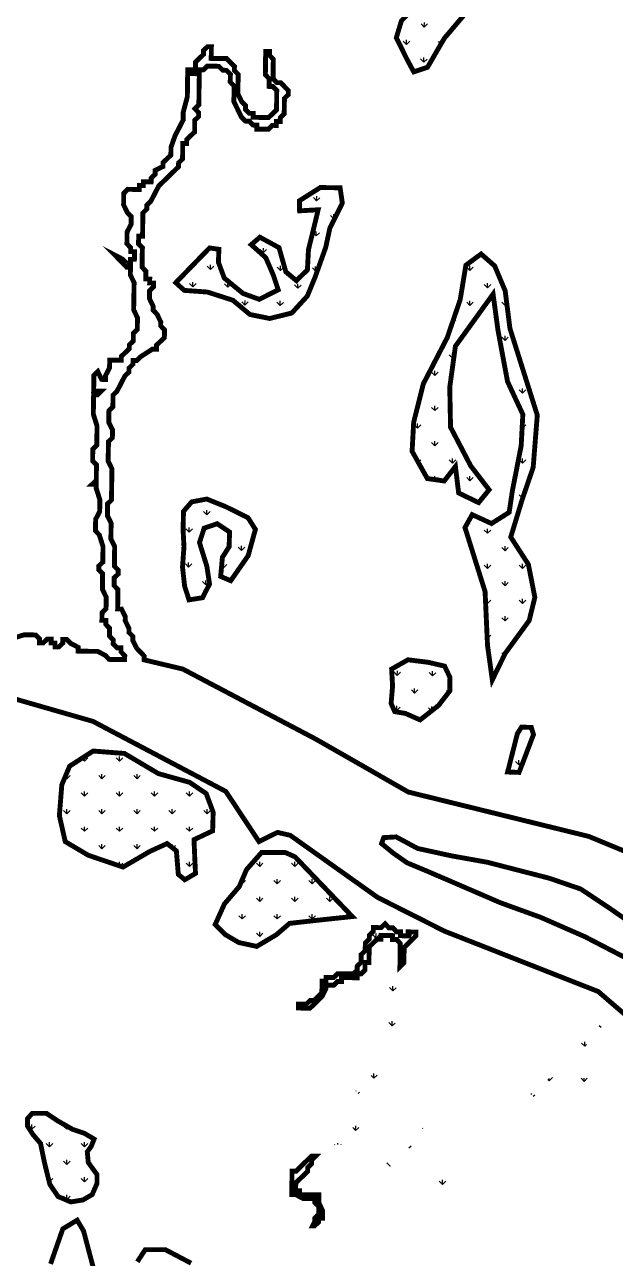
# Model space of a CAD drawing. Header units: metres. Extents: x 8244 to 287678, y 7853 to 2132060.
# Drawn here: x 268395 to 269000, y 2126464 to 2127728 of the extents above; entities that cross this region are included whole.
import ezdxf

# ---------------------------------------------------------------- set-up
doc = ezdxf.new("R2010")
doc.units = ezdxf.units.M
doc.layers.add('MANGROOVE BUFFER ZONE', color=120, linetype='Continuous')

msp = doc.modelspace()

# ---------------------------------------------------------------- hatches: boundary and pattern name
at = {"layer": 'MANGROOVE BUFFER ZONE'}
h = msp.add_hatch(dxfattribs=at)
h.set_pattern_fill('GRASS', color=256, angle=-0.8376017)
h.paths.add_polyline_path([(268790.8, 2127742.9), (268780.7, 2127732.4), (268775.4, 2127714.9), (268786.5, 2127692.6), (268793.3, 2127680), (268807.4, 2127684.7), (268824.5, 2127714.2), (268851.3, 2127745.9), (268853.1, 2127769.4), (268842.2, 2127783.1), (268829.2, 2127788.4), (268816.3, 2127776.1), (268805.1, 2127759), (268813.2, 2127742.8)])
h = msp.add_hatch(dxfattribs=at)
h.set_pattern_fill('GRASS', color=256, angle=-0.8376017)
h.paths.add_polyline_path([(268593.1, 2127484.9), (268593.6, 2127498.2), (268584, 2127499.6), (268549.4, 2127464), (268558.1, 2127456.1), (268581.8, 2127454.4), (268607.9, 2127446), (268625.4, 2127431.4), (268645.6, 2127427.3), (268668.3, 2127432.9), (268684.2, 2127450.3), (268692.2, 2127469.7), (268703.1, 2127500.3), (268707.3, 2127519.8), (268720.1, 2127545.6), (268717.8, 2127561.2), (268697.5, 2127561.5), (268676.2, 2127548), (268676.3, 2127537.6), (268695.3, 2127538.7), (268692.3, 2127526), (268685.4, 2127497.9), (268684.3, 2127477.1), (268673, 2127466.1), (268662.2, 2127475.1), (268655.2, 2127499.9), (268635.6, 2127510.6), (268626.7, 2127502.9), (268641.6, 2127489.7), (268649.1, 2127472.4), (268654.4, 2127456.7), (268635, 2127446.9), (268618.4, 2127452.9), (268599.1, 2127468.7)])
h = msp.add_hatch(dxfattribs=at)
h.set_pattern_fill('GRASS', color=256)
h.paths.add_polyline_path([(268831, 2127315.9), (268830.2, 2127357), (268836, 2127398.9), (268874.6, 2127452.3), (268879.6, 2127415.3), (268889.4, 2127362.7), (268905.1, 2127329), (268903.4, 2127297), (268894.4, 2127250.9), (268891.1, 2127228.7), (268873, 2127217.2), (268853.2, 2127226.3), (268845.8, 2127213.1), (268866.4, 2127147.4), (268868.9, 2127092.3), (268873.8, 2127057), (268887, 2127084.1), (268911.6, 2127117.8), (268917.4, 2127141.6), (268910.8, 2127175.3), (268892.7, 2127203.3), (268904.2, 2127241.1), (268915.7, 2127274.8), (268919.9, 2127328.2), (268891.9, 2127417), (268887, 2127455.6), (268876.3, 2127481.1), (268862.3, 2127493.4), (268846.7, 2127481.9), (268840.9, 2127446.6), (268827.7, 2127407.9), (268803.1, 2127360.3), (268793.2, 2127320.8), (268791.6, 2127291.2), (268807.2, 2127263.3), (268824.5, 2127260.8), (268836, 2127275.6), (268839.3, 2127248.5), (268859.8, 2127238.6), (268870.5, 2127251.8), (268851.6, 2127276.4)])
h = msp.add_hatch(dxfattribs=at)
h.set_pattern_fill('GRASS', color=256, angle=-0.8376017)
h.paths.add_polyline_path([(268600.5, 2127234.5), (268581.2, 2127242.3), (268565.7, 2127239.4), (268557.3, 2127229.7), (268556.9, 2127210.2), (268557.8, 2127193.5), (268556.3, 2127172.5), (268558.5, 2127152.8), (268563, 2127139), (268576.8, 2127141.2), (268584, 2127155.2), (268581.3, 2127173.2), (268573.7, 2127197.7), (268578.5, 2127212.5), (268591.8, 2127217), (268604.5, 2127208.6), (268604.1, 2127193.5), (268597.2, 2127182.6), (268595.4, 2127163), (268605.7, 2127158.6), (268623.6, 2127184.3), (268631, 2127211.2), (268623.4, 2127223.2)])
h = msp.add_hatch(dxfattribs=at)
h.set_pattern_fill('GRASS', color=256, angle=-0.8376017)
h.paths.add_polyline_path([(268830.4, 2127059.5), (268824.9, 2127071.1), (268808.1, 2127075), (268787.4, 2127077.6), (268770.6, 2127068.1), (268771.6, 2127050.7), (268770.1, 2127032.8), (268773.8, 2127024.5), (268784.8, 2127022.6), (268799.8, 2127016), (268818.7, 2127030.8), (268830.2, 2127045.7)])
h = msp.add_hatch(dxfattribs=at)
h.set_pattern_fill('GRASS', color=256, angle=-0.8376017)
h.paths.add_polyline_path([(268916, 2127001), (268913.8, 2127008.2), (268903.8, 2127008.7), (268899.5, 2127001.9), (268889.5, 2126962.6), (268901.2, 2126962.2), (268905.3, 2126972.8)])
h = msp.add_hatch(dxfattribs=at)
h.set_pattern_fill('GRASS', color=256)
h.paths.add_polyline_path([(268580.6, 2126940.5), (268563.6, 2126952), (268531.5, 2126961), (268496.8, 2126981.6), (268464.7, 2126984.1), (268440.6, 2126968.6), (268432.6, 2126949.5), (268430.1, 2126917.9), (268436.1, 2126891.3), (268459.7, 2126877.3), (268495.3, 2126865.2), (268522.9, 2126881.3), (268540.5, 2126889.3), (268550, 2126881.8), (268552, 2126857.7), (268558.6, 2126852.2), (268569.6, 2126858.7), (268568.6, 2126880.8), (268568.1, 2126893.3), (268587.2, 2126902.3), (268587.7, 2126921.4)])
h = msp.add_hatch(dxfattribs=at)
h.set_pattern_fill('GRASS', color=256)
h.paths.add_polyline_path([(268671.6, 2126875.7), (268661.5, 2126880.2), (268637.4, 2126880.2), (268621.9, 2126862.6), (268614.4, 2126845.1), (268599.3, 2126827.5), (268589.8, 2126806.4), (268600.3, 2126795.9), (268613.9, 2126787.9), (268632.4, 2126783.9), (268652.5, 2126795.9), (268666, 2126807.5), (268692.6, 2126810.5), (268730.3, 2126814.5)])
h = msp.add_hatch(dxfattribs=at)
h.set_pattern_fill('GRASS', color=256, angle=-0.8376017)
h.paths.add_polyline_path([(268715.2, 2126748), (268719.2, 2126748), (268719.3, 2126752), (268723.2, 2126751.9), (268727.2, 2126751.9), (268731.2, 2126751.8), (268735.2, 2126751.7), (268735.2, 2126755.7), (268739.2, 2126755.7), (268743.3, 2126759.6), (268743.3, 2126763.6), (268743.4, 2126767.5), (268747.4, 2126767.5), (268747.5, 2126775.5), (268747.5, 2126779.4), (268747.6, 2126783.4), (268751.6, 2126787.3), (268755.7, 2126791.3), (268759.6, 2126791.2), (268759.7, 2126795.2), (268763.7, 2126795.1), (268767.7, 2126795.1), (268771.6, 2126795), (268771.6, 2126791), (268775.6, 2126791), (268779.5, 2126786.9), (268779.4, 2126782.9), (268779.4, 2126779), (268779.3, 2126775), (268779.3, 2126771), (268779.2, 2126767), (268779.1, 2126763), (268783.2, 2126767), (268783.2, 2126770.9), (268783.3, 2126774.9), (268783.4, 2126778.9), (268783.4, 2126782.9), (268787.5, 2126786.8), (268791.5, 2126790.7), (268795.5, 2126794.7), (268795.6, 2126798.6), (268791.6, 2126798.7), (268787.6, 2126798.8), (268787.6, 2126794.8), (268783.6, 2126794.8), (268779.6, 2126794.9), (268779.7, 2126798.9), (268775.7, 2126798.9), (268771.8, 2126803), (268767.8, 2126803), (268763.9, 2126807.1), (268759.8, 2126803.1), (268755.8, 2126803.2), (268751.9, 2126803.3), (268751.8, 2126799.3), (268747.8, 2126795.4), (268747.7, 2126791.4), (268743.7, 2126787.5), (268743.6, 2126783.5), (268743.5, 2126779.5), (268739.5, 2126775.6), (268739.5, 2126771.6), (268739.4, 2126767.6), (268735.4, 2126763.7), (268735.3, 2126759.7), (268731.3, 2126755.8), (268727.3, 2126755.8), (268723.3, 2126755.9), (268719.3, 2126756), (268715.3, 2126756), (268711.3, 2126752.1), (268707.3, 2126752.1), (268703.3, 2126752.2), (268703.3, 2126748.2), (268699.3, 2126748.3), (268699.2, 2126744.3), (268699.2, 2126740.3), (268699.1, 2126736.3), (268695.1, 2126732.4), (268691, 2126728.5), (268687.1, 2126728.5), (268683, 2126724.6), (268679, 2126724.7), (268675.1, 2126724.7), (268675, 2126720.8), (268679, 2126720.7), (268683, 2126720.6), (268686.9, 2126720.6), (268691, 2126724.5), (268695, 2126728.4), (268699.1, 2126732.4), (268703.2, 2126740.3), (268703.2, 2126744.2), (268707.2, 2126744.2), (268711.2, 2126744.1)])
h = msp.add_hatch(dxfattribs=at)
h.set_pattern_fill('GRASS', color=256, angle=-0.8376017)
h.paths.add_polyline_path([(268774.2, 2126699.4), (268774.3, 2126707.4), (268774.4, 2126711.3), (268774.5, 2126715.3), (268774.5, 2126719.3), (268774.6, 2126723.3), (268774.6, 2126727.3), (268778.6, 2126727.2), (268778.7, 2126731.2), (268778.7, 2126735.2), (268778.8, 2126739.2), (268778.9, 2126743.1), (268778.9, 2126747.1), (268774.9, 2126747.2), (268775, 2126751.2), (268779, 2126755.1), (268779.1, 2126759.1), (268779.1, 2126763), (268775.1, 2126759.1), (268771, 2126747.2), (268766.9, 2126743.3), (268766.8, 2126735.3), (268766.7, 2126731.4), (268766.7, 2126727.4), (268766.6, 2126719.4), (268762.5, 2126715.5), (268762.3, 2126703.5), (268762.3, 2126699.6), (268758.3, 2126699.6), (268758.3, 2126695.6), (268758.2, 2126691.7), (268758.1, 2126687.7), (268758.1, 2126683.7), (268758, 2126679.7), (268753.9, 2126667.8), (268753.8, 2126663.8), (268753.7, 2126655.9), (268749.6, 2126652), (268749.6, 2126648), (268745.6, 2126648), (268741.6, 2126644.1), (268741.5, 2126640.1), (268737.5, 2126640.2), (268733.5, 2126640.2), (268733.5, 2126636.3), (268737.4, 2126632.2), (268737.4, 2126628.2), (268737.2, 2126620.3), (268737.1, 2126612.3), (268737.1, 2126608.3), (268733, 2126604.4), (268733, 2126600.4), (268728.9, 2126596.5), (268724.9, 2126592.6), (268724.8, 2126588.6), (268720.8, 2126588.7), (268716.8, 2126584.7), (268704.8, 2126580.9), (268700.8, 2126577), (268696.7, 2126573.1), (268692.7, 2126573.1), (268692.7, 2126569.2), (268696.7, 2126569.1), (268700.7, 2126573), (268708.7, 2126576.9), (268712.8, 2126580.8), (268720.7, 2126580.7), (268724.8, 2126584.6), (268728.8, 2126584.6), (268732.9, 2126592.5), (268736.9, 2126596.4), (268740.9, 2126596.3), (268744.8, 2126592.3), (268748.8, 2126592.2), (268752.7, 2126588.2), (268752.6, 2126584.2), (268756.6, 2126580.2), (268756.5, 2126576.2), (268760.4, 2126572.2), (268760.4, 2126568.2), (268760.3, 2126564.2), (268764.2, 2126560.1), (268768.2, 2126556.1), (268772.1, 2126556), (268768.2, 2126560.1), (268768.3, 2126564.1), (268764.3, 2126564.1), (268764.3, 2126568.1), (268768.3, 2126568.1), (268768.4, 2126572), (268772.4, 2126572), (268780.3, 2126571.9), (268784.3, 2126567.8), (268784.2, 2126563.8), (268784.1, 2126559.9), (268788.1, 2126559.8), (268788.2, 2126563.8), (268788.2, 2126567.8), (268788.3, 2126571.7), (268792.4, 2126579.6), (268792.5, 2126583.6), (268796.5, 2126591.5), (268800.6, 2126595.5), (268804.6, 2126599.4), (268800.6, 2126599.4), (268796.6, 2126595.5), (268792.6, 2126591.6), (268792.5, 2126587.6), (268788.5, 2126587.7), (268788.5, 2126583.7), (268788.4, 2126579.7), (268788.4, 2126575.7), (268784.4, 2126575.8), (268780.4, 2126575.8), (268776.4, 2126575.9), (268772.4, 2126576), (268768.4, 2126576), (268764.4, 2126572.1), (268764.5, 2126576.1), (268760.5, 2126576.1), (268760.5, 2126580.1), (268760.6, 2126584.1), (268756.7, 2126588.1), (268756.7, 2126592.1), (268752.8, 2126592.2), (268748.8, 2126596.2), (268744.9, 2126596.3), (268744.9, 2126600.3), (268745, 2126604.2), (268745, 2126608.2), (268741.1, 2126612.3), (268741.2, 2126616.2), (268745.2, 2126620.2), (268745.3, 2126628.1), (268745.4, 2126632.1), (268749.4, 2126636), (268749.5, 2126640), (268757.7, 2126655.8), (268761.7, 2126659.7), (268761.8, 2126663.7), (268761.8, 2126667.7), (268765.9, 2126671.6), (268765.9, 2126675.6), (268766, 2126679.6), (268770, 2126679.5), (268770, 2126683.5), (268770.1, 2126687.5)])
h = msp.add_hatch(dxfattribs=at)
h.set_pattern_fill('GRASS', color=256, angle=-0.8376017)
h.paths.add_polyline_path([(268475.9, 2126719.7), (268479.9, 2126723.6), (268484, 2126731.5), (268484.1, 2126735.5), (268480, 2126731.6), (268480, 2126727.6), (268476, 2126727.6), (268475.9, 2126723.7), (268472, 2126723.7), (268463.9, 2126719.9), (268460, 2126719.9), (268448, 2126716.1), (268455.9, 2126716), (268459.9, 2126715.9), (268463.9, 2126715.9), (268467.9, 2126715.8)])
h = msp.add_hatch(dxfattribs=at)
h.set_pattern_fill('GRASS', color=256, angle=-0.8376017)
h.paths.add_polyline_path([(268985.3, 2126700.3), (268985.3, 2126704.3), (268985.4, 2126708.3), (268981.4, 2126704.3), (268973.3, 2126700.5), (268973.3, 2126696.5), (268969.3, 2126696.5), (268969.2, 2126692.6), (268969.2, 2126688.6), (268973.2, 2126688.5), (268977.2, 2126692.4), (268981.2, 2126696.4), (268985.2, 2126696.3)])
h = msp.add_hatch(dxfattribs=at)
h.set_pattern_fill('GRASS', color=256, angle=-0.8376017)
h.paths.add_polyline_path([(268913.5, 2126693.4), (268909.5, 2126693.4), (268905.6, 2126693.5), (268901.6, 2126693.5), (268897.6, 2126693.6), (268893.6, 2126693.7), (268889.6, 2126689.7), (268893.5, 2126689.7), (268897.5, 2126689.6), (268901.5, 2126689.6), (268905.5, 2126689.5), (268909.5, 2126689.4), (268913.5, 2126689.4), (268913.4, 2126685.4), (268917.4, 2126685.4), (268917.4, 2126689.3)])
h = msp.add_hatch(dxfattribs=at)
h.set_pattern_fill('GRASS', color=256, angle=-0.8376017)
h.paths.add_polyline_path([(268960.8, 2126660.8), (268964.9, 2126664.7), (268968.9, 2126668.7), (268972.9, 2126672.6), (268973, 2126676.6), (268973.1, 2126680.6), (268969.1, 2126684.6), (268969.2, 2126688.6), (268965.2, 2126684.7), (268961.1, 2126676.7), (268961, 2126672.8), (268960.9, 2126668.8), (268960.9, 2126664.8), (268956.9, 2126664.9), (268952.9, 2126660.9), (268944.9, 2126661.1), (268940.9, 2126657.1), (268936.8, 2126653.2), (268936.9, 2126657.2), (268936.9, 2126661.2), (268933, 2126665.2), (268933, 2126661.2), (268932.9, 2126657.2), (268932.8, 2126653.3), (268932.8, 2126649.3), (268928.7, 2126645.4), (268928.7, 2126641.4), (268932.7, 2126641.3), (268932.7, 2126645.3), (268936.7, 2126645.2), (268940.7, 2126645.2), (268940.6, 2126641.2), (268940.6, 2126637.2), (268940.5, 2126633.2), (268936.5, 2126633.3), (268936.5, 2126629.3), (268932.4, 2126625.4), (268932.4, 2126621.4), (268936.3, 2126617.4), (268936.4, 2126621.4), (268940.4, 2126625.3), (268940.4, 2126629.3), (268944.5, 2126633.2), (268944.5, 2126637.2), (268944.6, 2126641.1), (268944.7, 2126645.1), (268944.7, 2126649.1), (268944.8, 2126653.1), (268948.8, 2126653), (268956.7, 2126652.9), (268960.6, 2126648.9), (268964.6, 2126644.8), (268968.5, 2126644.8), (268972.5, 2126640.7), (268976.5, 2126640.7), (268976.4, 2126636.7), (268980.4, 2126636.6), (268984.4, 2126640.6), (268984.5, 2126644.5), (268980.5, 2126644.6), (268980.6, 2126648.6), (268976.6, 2126648.6), (268972.6, 2126648.7), (268968.6, 2126648.8), (268964.6, 2126648.8), (268960.7, 2126652.9), (268960.8, 2126656.8)])
h = msp.add_hatch(dxfattribs=at)
h.set_pattern_fill('GRASS', color=256, angle=-0.8376017)
h.paths.add_polyline_path([(268693.8, 2126644.8), (268689.8, 2126644.9), (268685.8, 2126644.9), (268677.9, 2126645), (268669.9, 2126645.2), (268658, 2126645.3), (268654, 2126645.4), (268650, 2126645.5), (268653.9, 2126641.4), (268665.9, 2126641.2), (268665.8, 2126637.3), (268669.8, 2126637.2), (268673.8, 2126637.1), (268677.8, 2126641.1), (268681.8, 2126641), (268685.8, 2126640.9), (268689.8, 2126640.9)])
h = msp.add_hatch(dxfattribs=at)
h.set_pattern_fill('GRASS', color=256, angle=-0.8376017)
h.paths.add_polyline_path([(268920.6, 2126633.5), (268924.6, 2126633.5), (268928.6, 2126637.4), (268928.7, 2126641.4), (268924.7, 2126641.4), (268924.6, 2126637.5), (268920.7, 2126637.5), (268916.7, 2126637.6), (268912.7, 2126637.6), (268912.6, 2126633.6), (268916.6, 2126629.6), (268920.5, 2126629.5)])
h = msp.add_hatch(dxfattribs=at)
h.set_pattern_fill('GRASS', color=256)
h.paths.add_polyline_path([(268458.7, 2126573.5), (268462.7, 2126579), (268465.7, 2126586.5), (268455.7, 2126592.4), (268443.8, 2126596.4), (268428.8, 2126604.9), (268416.8, 2126612.9), (268402.3, 2126612.9), (268397.4, 2126607.4), (268397.4, 2126599.9), (268402.8, 2126591.4), (268410.8, 2126582), (268414.8, 2126562.5), (268420.3, 2126540.1), (268428.8, 2126527.6), (268441.8, 2126522.1), (268454.2, 2126524.1), (268463.7, 2126529.6), (268468.7, 2126541.1), (268468.7, 2126550.1), (268459.7, 2126562.5)])
h = msp.add_hatch(dxfattribs=at)
h.set_pattern_fill('GRASS', color=256, angle=-0.8376017)
h.paths.add_polyline_path([(268680.5, 2126549.4), (268684.5, 2126553.3), (268684.6, 2126557.3), (268688.6, 2126561.3), (268688.7, 2126565.2), (268692.7, 2126569.2), (268688.7, 2126569.2), (268684.7, 2126565.3), (268680.6, 2126561.4), (268676.6, 2126557.4), (268672.6, 2126553.5), (268668.6, 2126553.6), (268668.5, 2126549.6), (268668.5, 2126545.6), (268668.4, 2126541.6), (268668.3, 2126537.7), (268668.3, 2126533.7), (268668.2, 2126529.7), (268672.2, 2126529.6), (268680.1, 2126525.5), (268688.1, 2126525.4), (268692, 2126525.4), (268692, 2126521.4), (268695.9, 2126517.3), (268695.9, 2126513.4), (268695.8, 2126509.4), (268691.8, 2126505.5), (268691.7, 2126501.5), (268689.7, 2126497.5), (268691.6, 2126497.5), (268695.7, 2126501.4), (268695.7, 2126505.4), (268699.7, 2126505.3), (268699.8, 2126513.3), (268696, 2126521.3), (268696, 2126525.3), (268696.1, 2126529.3), (268692.1, 2126529.3), (268688.1, 2126529.4), (268684.1, 2126529.5), (268680.2, 2126529.5), (268676.2, 2126529.6), (268676.2, 2126533.6), (268672.3, 2126533.6), (268672.3, 2126537.6), (268672.4, 2126541.6), (268676.4, 2126545.5)])
h = msp.add_hatch(dxfattribs=at)
h.set_pattern_fill('GRASS', color=256, angle=-0.8376017)
h.paths.add_polyline_path([(268843.6, 2126543.1), (268843.7, 2126547), (268839.7, 2126547.1), (268835.7, 2126547.2), (268831.7, 2126547.2), (268827.8, 2126547.3), (268823.8, 2126547.3), (268819.8, 2126547.4), (268815.8, 2126547.4), (268811.8, 2126547.5), (268811.9, 2126551.5), (268807.9, 2126551.5), (268803.9, 2126551.6), (268799.9, 2126551.7), (268796, 2126555.7), (268792, 2126555.8), (268792.1, 2126559.7), (268788.1, 2126559.8), (268788.1, 2126555.8), (268792, 2126551.8), (268799.9, 2126547.7), (268803.8, 2126543.6), (268807.8, 2126543.6), (268811.7, 2126539.5), (268815.7, 2126539.5), (268819.7, 2126539.4), (268823.7, 2126539.4), (268827.6, 2126535.3), (268831.6, 2126535.3), (268835.5, 2126535.2), (268839.6, 2126539.1), (268843.6, 2126539.1)])

# ---------------------------------------------------------------- linework, layer by layer
at = {"layer": 'MANGROOVE BUFFER ZONE', "const_width": 5}
for points in [[(268790.8, 2127742.9), (268780.7, 2127732.4), (268775.4, 2127714.9), (268786.5, 2127692.6), (268793.3, 2127680), (268807.4, 2127684.7), (268824.5, 2127714.2), (268851.3, 2127745.9), (268853.1, 2127769.4), (268842.2, 2127783.1), (268829.2, 2127788.4), (268816.3, 2127776.1), (268805.1, 2127759), (268813.2, 2127742.8), (268790.8, 2127742.9)], [(268593.1, 2127484.9), (268593.6, 2127498.2), (268584, 2127499.6), (268549.4, 2127464), (268558.1, 2127456.1), (268581.8, 2127454.4), (268607.9, 2127446), (268625.4, 2127431.4), (268645.6, 2127427.3), (268668.3, 2127432.9), (268684.2, 2127450.3), (268692.2, 2127469.7), (268703.1, 2127500.3), (268707.3, 2127519.8), (268720.1, 2127545.6), (268717.8, 2127561.2), (268697.5, 2127561.5), (268676.2, 2127548), (268676.3, 2127537.6), (268695.3, 2127538.7), (268692.3, 2127526), (268685.4, 2127497.9), (268684.3, 2127477.1), (268673, 2127466.1), (268662.2, 2127475.1), (268655.2, 2127499.9), (268635.6, 2127510.6), (268626.7, 2127502.9), (268641.6, 2127489.7), (268649.1, 2127472.4), (268654.4, 2127456.7), (268635, 2127446.9), (268618.4, 2127452.9), (268599.1, 2127468.7), (268593.1, 2127484.9)], [(268600.5, 2127234.5), (268581.2, 2127242.3), (268565.7, 2127239.4), (268557.3, 2127229.7), (268556.9, 2127210.2), (268557.8, 2127193.5), (268556.3, 2127172.5), (268558.5, 2127152.8), (268563, 2127139), (268576.8, 2127141.2), (268584, 2127155.2), (268581.3, 2127173.2), (268573.7, 2127197.7), (268578.5, 2127212.5), (268591.8, 2127217), (268604.5, 2127208.6), (268604.1, 2127193.5), (268597.2, 2127182.6), (268595.4, 2127163), (268605.7, 2127158.6), (268623.6, 2127184.3), (268631, 2127211.2), (268623.4, 2127223.2), (268600.5, 2127234.5)], [(268830.4, 2127059.5), (268824.9, 2127071.1), (268808.1, 2127075), (268787.4, 2127077.6), (268770.6, 2127068.1), (268771.6, 2127050.7), (268770.1, 2127032.8), (268773.8, 2127024.5), (268784.8, 2127022.6), (268799.8, 2127016), (268818.7, 2127030.8), (268830.2, 2127045.7), (268830.4, 2127059.5)], [(268916, 2127001), (268913.8, 2127008.2), (268903.8, 2127008.7), (268899.5, 2127001.9), (268889.5, 2126962.6), (268901.2, 2126962.2), (268905.3, 2126972.8), (268916, 2127001)], [(268715.2, 2126748), (268719.2, 2126748), (268719.3, 2126752), (268723.2, 2126751.9), (268727.2, 2126751.9), (268731.2, 2126751.8), (268735.2, 2126751.7), (268735.2, 2126755.7), (268739.2, 2126755.7), (268743.3, 2126759.6), (268743.3, 2126763.6), (268743.4, 2126767.5), (268747.4, 2126767.5), (268747.5, 2126775.5), (268747.5, 2126779.4), (268747.6, 2126783.4), (268751.6, 2126787.3), (268755.7, 2126791.3), (268759.6, 2126791.2), (268759.7, 2126795.2), (268763.7, 2126795.1), (268767.7, 2126795.1), (268771.6, 2126795), (268771.6, 2126791), (268775.6, 2126791), (268779.5, 2126786.9), (268779.4, 2126782.9), (268779.4, 2126779), (268779.3, 2126775), (268779.3, 2126771), (268779.2, 2126767), (268779.1, 2126763), (268783.2, 2126767), (268783.2, 2126770.9), (268783.3, 2126774.9), (268783.4, 2126778.9), (268783.4, 2126782.9), (268787.5, 2126786.8), (268791.5, 2126790.7), (268795.5, 2126794.7), (268795.6, 2126798.6), (268791.6, 2126798.7), (268787.6, 2126798.8), (268787.6, 2126794.8), (268783.6, 2126794.8), (268779.6, 2126794.9), (268779.7, 2126798.9), (268775.7, 2126798.9), (268771.8, 2126803), (268767.8, 2126803), (268763.9, 2126807.1), (268759.8, 2126803.1), (268755.8, 2126803.2), (268751.9, 2126803.3), (268751.8, 2126799.3), (268747.8, 2126795.4), (268747.7, 2126791.4), (268743.7, 2126787.5), (268743.6, 2126783.5), (268743.5, 2126779.5), (268739.5, 2126775.6), (268739.5, 2126771.6), (268739.4, 2126767.6), (268735.4, 2126763.7), (268735.3, 2126759.7), (268731.3, 2126755.8), (268727.3, 2126755.8), (268723.3, 2126755.9), (268719.3, 2126756), (268715.3, 2126756), (268711.3, 2126752.1), (268707.3, 2126752.1), (268703.3, 2126752.2), (268703.3, 2126748.2), (268699.3, 2126748.3), (268699.2, 2126744.3), (268699.2, 2126740.3), (268699.1, 2126736.3), (268695.1, 2126732.4), (268691, 2126728.5), (268687.1, 2126728.5), (268683, 2126724.6), (268679, 2126724.7), (268675.1, 2126724.7), (268675, 2126720.8), (268679, 2126720.7), (268683, 2126720.6), (268686.9, 2126720.6), (268691, 2126724.5), (268695, 2126728.4), (268699.1, 2126732.4), (268703.2, 2126740.3), (268703.2, 2126744.2), (268707.2, 2126744.2), (268711.2, 2126744.1), (268715.2, 2126748)], [(268680.5, 2126549.4), (268684.5, 2126553.3), (268684.6, 2126557.3), (268688.6, 2126561.3), (268688.7, 2126565.2), (268692.7, 2126569.2), (268688.7, 2126569.2), (268684.7, 2126565.3), (268680.6, 2126561.4), (268676.6, 2126557.4), (268672.6, 2126553.5), (268668.6, 2126553.6), (268668.5, 2126549.6), (268668.5, 2126545.6), (268668.4, 2126541.6), (268668.3, 2126537.7), (268668.3, 2126533.7), (268668.2, 2126529.7), (268672.2, 2126529.6), (268680.1, 2126525.5), (268688.1, 2126525.4), (268692, 2126525.4), (268692, 2126521.4), (268695.9, 2126517.3), (268695.9, 2126513.4), (268695.8, 2126509.4), (268691.8, 2126505.5), (268691.7, 2126501.5), (268689.7, 2126497.5), (268691.6, 2126497.5), (268695.7, 2126501.4), (268695.7, 2126505.4), (268699.7, 2126505.3), (268699.8, 2126513.3), (268696, 2126521.3), (268696, 2126525.3), (268696.1, 2126529.3), (268692.1, 2126529.3), (268688.1, 2126529.4), (268684.1, 2126529.5), (268680.2, 2126529.5), (268676.2, 2126529.6), (268676.2, 2126533.6), (268672.3, 2126533.6), (268672.3, 2126537.6), (268672.4, 2126541.6), (268676.4, 2126545.5), (268680.5, 2126549.4)]]:
    msp.add_lwpolyline(points, close=True, dxfattribs=at)
at = {"layer": 'MANGROOVE BUFFER ZONE', "const_width": 5, "flags": 128}
for points in [[(268381.9, 2127099.4), (268393.9, 2127103.2), (268397.9, 2127103.2), (268401.9, 2127103.1), (268405.8, 2127103), (268409.8, 2127099), (268409.7, 2127095), (268413.7, 2127095), (268417.7, 2127098.9), (268421.7, 2127098.8), (268421.6, 2127094.8), (268425.6, 2127094.8), (268425.6, 2127090.8), (268429.5, 2127090.7), (268433.6, 2127094.7), (268433.6, 2127098.6), (268437.6, 2127098.6), (268441.5, 2127094.5), (268449.4, 2127090.4), (268449.4, 2127086.5), (268453.4, 2127086.4), (268461.3, 2127086.3), (268469.3, 2127086.2), (268477.2, 2127082.1), (268481.1, 2127078), (268489.1, 2127077.9), (268493.1, 2127077.9), (268497, 2127077.8), (268497.1, 2127081.8), (268493.2, 2127085.8), (268493.2, 2127089.8), (268489.3, 2127089.9), (268485.3, 2127093.9), (268485.4, 2127097.9), (268481.5, 2127101.9), (268481.5, 2127105.9), (268481.6, 2127109.9), (268477.7, 2127113.9), (268477.7, 2127117.9), (268473.7, 2127118), (268473.8, 2127122), (268473.9, 2127125.9), (268477.9, 2127129.9), (268478, 2127133.8), (268478.1, 2127141.8), (268474.2, 2127149.8), (268474.3, 2127153.8), (268474.3, 2127157.8), (268474.4, 2127161.8), (268474.4, 2127165.8), (268470.5, 2127169.8), (268470.6, 2127173.8), (268474.6, 2127177.7), (268474.7, 2127181.7), (268474.7, 2127185.7), (268474.8, 2127189.6), (268474.8, 2127193.6), (268471, 2127205.6), (268467.1, 2127209.7), (268467.2, 2127213.7), (268467.2, 2127217.6), (268467.3, 2127221.6), (268471.4, 2127229.5), (268471.5, 2127233.5), (268471.5, 2127237.5), (268471.6, 2127241.5), (268467.8, 2127253.5), (268467.8, 2127257.4), (268463.8, 2127257.5), (268467.9, 2127261.4), (268468, 2127269.4), (268468.1, 2127273.4), (268468.1, 2127277.4), (268464.2, 2127281.4), (268464.2, 2127285.4), (268464.3, 2127289.4), (268464.4, 2127293.3), (268468.4, 2127297.3), (268468.5, 2127301.2), (268468.5, 2127305.2), (268468.6, 2127309.2), (268468.6, 2127313.2), (268468.7, 2127317.2), (268464.9, 2127329.2), (268465, 2127337.1), (268465.1, 2127341.1), (268465.1, 2127345.1), (268465.2, 2127349.1), (268469.2, 2127349), (268473.2, 2127353), (268469.2, 2127353), (268465.2, 2127353.1), (268465.3, 2127357.1), (268465.4, 2127361), (268465.4, 2127365), (268465.5, 2127369), (268469.5, 2127372.9), (268473.4, 2127364.9), (268477.4, 2127364.8), (268477.4, 2127368.8), (268481.5, 2127376.7), (268481.6, 2127380.7), (268481.6, 2127384.7), (268485.6, 2127384.6), (268489.6, 2127384.6), (268493.6, 2127384.5), (268493.6, 2127388.5), (268497.7, 2127392.4), (268501.7, 2127396.3), (268501.8, 2127400.3), (268505.8, 2127404.2), (268505.9, 2127408.2), (268505.9, 2127412.2), (268510, 2127416.1), (268510, 2127420.1), (268510.1, 2127424.1), (268510.1, 2127428.1), (268506.3, 2127436.1), (268506.3, 2127440.1), (268506.4, 2127444.1), (268506.6, 2127460), (268506.7, 2127464), (268502.8, 2127472), (268502.9, 2127476), (268502.9, 2127480), (268498.9, 2127480), (268495, 2127484.1), (268491.1, 2127488.1), (268487.2, 2127492.1), (268495.1, 2127488), (268499, 2127484), (268503, 2127483.9), (268503, 2127487.9), (268507, 2127487.9), (268507.1, 2127491.8), (268507.1, 2127495.8), (268503.2, 2127495.9), (268503.2, 2127499.9), (268499.3, 2127503.9), (268499.4, 2127507.9), (268499.4, 2127511.9), (268499.5, 2127515.9), (268503.6, 2127523.8), (268503.6, 2127527.7), (268503.7, 2127531.7), (268499.8, 2127535.8), (268495.9, 2127543.8), (268496, 2127547.8), (268496, 2127551.7), (268496.1, 2127555.7), (268500.1, 2127559.7), (268504.1, 2127559.6), (268508.1, 2127559.5), (268512.1, 2127559.5), (268512.1, 2127563.5), (268516.1, 2127563.4), (268516.2, 2127567.4), (268520.1, 2127567.3), (268524.1, 2127567.3), (268524.2, 2127571.2), (268528.2, 2127575.2), (268528.3, 2127579.2), (268536.3, 2127583), (268536.3, 2127587), (268540.4, 2127590.9), (268544.4, 2127594.8), (268544.5, 2127602.8), (268548.7, 2127614.7), (268552.8, 2127622.6), (268556.9, 2127630.5), (268557, 2127638.5), (268561.2, 2127654.3), (268561.3, 2127658.3), (268561.4, 2127666.3), (268561.5, 2127670.3), (268561.5, 2127674.2), (268561.6, 2127678.2), (268561.6, 2127682.2), (268565.6, 2127682.2), (268565.6, 2127678.2), (268569.5, 2127678.1), (268569.7, 2127686.1), (268569.7, 2127690.1), (268573.7, 2127694), (268577.8, 2127697.9), (268577.8, 2127701.9), (268581.9, 2127705.8), (268585.9, 2127705.8), (268585.8, 2127701.8), (268585.8, 2127697.8), (268585.7, 2127693.8), (268593.7, 2127693.7), (268597.6, 2127693.6), (268601.6, 2127693.6), (268605.5, 2127689.5), (268609.5, 2127685.5), (268609.4, 2127681.5), (268613.3, 2127677.5), (268613.3, 2127673.5), (268613.1, 2127661.5), (268613, 2127657.6), (268616.9, 2127649.5), (268620.8, 2127645.5), (268620.8, 2127641.5), (268624.7, 2127637.5), (268628.7, 2127637.4), (268628.6, 2127633.4), (268632.6, 2127633.4), (268636.6, 2127633.3), (268640.6, 2127633.3), (268644.5, 2127633.2), (268648.6, 2127637.1), (268652.6, 2127641.1), (268652.7, 2127645), (268652.8, 2127653), (268652.8, 2127657), (268652.9, 2127661), (268649, 2127665), (268645, 2127665.1), (268645.1, 2127669), (268645.1, 2127673), (268641.2, 2127677.1), (268641.4, 2127689), (268641.4, 2127693), (268641.5, 2127697), (268641.5, 2127701), (268645.5, 2127700.9), (268645.5, 2127696.9), (268649.4, 2127692.9), (268649.3, 2127688.9), (268649.3, 2127684.9), (268649.2, 2127680.9), (268649.2, 2127677), (268649.1, 2127673), (268653, 2127668.9), (268657, 2127668.9), (268660.9, 2127664.8), (268664.8, 2127660.8), (268664.8, 2127656.8), (268660.8, 2127652.9), (268660.7, 2127648.9), (268660.6, 2127644.9), (268660.6, 2127640.9), (268660.5, 2127637), (268656.5, 2127633), (268656.4, 2127629.1), (268652.4, 2127629.1), (268652.4, 2127625.1), (268648.4, 2127625.2), (268644.4, 2127621.3), (268640.4, 2127621.3), (268636.4, 2127621.4), (268632.4, 2127621.4), (268632.5, 2127625.4), (268628.5, 2127625.5), (268624.6, 2127629.5), (268620.6, 2127629.6), (268616.7, 2127633.6), (268612.8, 2127641.6), (268608.9, 2127649.7), (268609, 2127653.6), (268609.2, 2127665.6), (268605.2, 2127669.6), (268605.3, 2127673.6), (268605.4, 2127677.6), (268601.4, 2127681.6), (268597.5, 2127681.7), (268593.5, 2127685.7), (268589.6, 2127685.8), (268585.6, 2127685.8), (268581.6, 2127685.9), (268577.6, 2127682), (268573.6, 2127682), (268573.5, 2127678.1), (268573.5, 2127674.1), (268573.4, 2127670.1), (268573.3, 2127666.1), (268573.2, 2127658.1), (268573.2, 2127654.2), (268573.1, 2127650.2), (268573.1, 2127646.2), (268569, 2127642.3), (268572.9, 2127638.2), (268572.9, 2127634.3), (268568.8, 2127630.3), (268568.7, 2127622.4), (268568.7, 2127618.4), (268564.6, 2127614.5), (268560.6, 2127610.5), (268560.5, 2127606.6), (268556.5, 2127606.6), (268556.5, 2127602.6), (268556.4, 2127598.7), (268556.4, 2127594.7), (268556.3, 2127590.7), (268552.3, 2127586.8), (268552.2, 2127582.8), (268548.2, 2127578.9), (268544.1, 2127574.9), (268540.1, 2127571), (268532, 2127563.2), (268527.9, 2127555.3), (268523.8, 2127547.4), (268519.8, 2127543.4), (268519.7, 2127539.5), (268515.7, 2127535.5), (268515.6, 2127531.5), (268515.6, 2127527.6), (268515.5, 2127523.6), (268515.5, 2127519.6), (268515.4, 2127515.6), (268515.3, 2127511.6), (268511.4, 2127511.7), (268511.3, 2127507.7), (268511.2, 2127503.7), (268515.2, 2127499.7), (268515.1, 2127495.7), (268515, 2127491.7), (268515, 2127487.7), (268514.9, 2127483.8), (268514.9, 2127479.8), (268518.8, 2127475.7), (268518.7, 2127471.8), (268518.7, 2127467.8), (268522.7, 2127467.7), (268522.6, 2127463.7), (268526.6, 2127463.7), (268526.5, 2127459.7), (268522.5, 2127455.8), (268522.4, 2127451.8), (268522.4, 2127447.8), (268526.2, 2127439.8), (268526.2, 2127435.8), (268530.1, 2127431.8), (268534, 2127423.8), (268533.9, 2127419.8), (268537.8, 2127415.7), (268537.8, 2127411.7), (268537.7, 2127407.8), (268533.7, 2127403.8), (268529.6, 2127399.9), (268529.6, 2127395.9), (268525.6, 2127396), (268513.5, 2127388.2), (268509.5, 2127384.3), (268505.5, 2127384.3), (268505.5, 2127380.4), (268501.4, 2127376.4), (268501.4, 2127372.5), (268497.3, 2127368.5), (268493.2, 2127360.6), (268489.1, 2127352.7), (268485.1, 2127348.8), (268485, 2127340.8), (268484.9, 2127336.9), (268480.9, 2127332.9), (268480.8, 2127328.9), (268480.8, 2127325), (268480.7, 2127321), (268484.6, 2127313), (268484.5, 2127309), (268484.4, 2127305), (268480.4, 2127301.1), (268480.3, 2127293.1), (268480.2, 2127289.1), (268480.2, 2127285.1), (268480.1, 2127281.2), (268484, 2127273.1), (268483.9, 2127269.2), (268483.9, 2127265.2), (268483.8, 2127261.2), (268483.7, 2127257.2), (268483.7, 2127253.2), (268483.6, 2127249.3), (268483.6, 2127245.3), (268483.5, 2127241.3), (268479.5, 2127237.4), (268479.4, 2127229.4), (268479.3, 2127225.4), (268483.2, 2127217.4), (268483, 2127209.4), (268482.9, 2127201.5), (268486.8, 2127193.5), (268486.7, 2127189.5), (268486.7, 2127185.5), (268486.6, 2127181.5), (268486.6, 2127177.5), (268486.5, 2127173.5), (268490.4, 2127169.5), (268490.4, 2127165.5), (268486.3, 2127161.6), (268486.3, 2127157.6), (268486.2, 2127153.6), (268490.1, 2127149.6), (268490.1, 2127145.6), (268490, 2127141.6), (268490, 2127137.6), (268489.9, 2127133.7), (268489.8, 2127129.7), (268493.8, 2127129.6), (268497.7, 2127121.6), (268497.6, 2127117.6), (268501.5, 2127109.6), (268501.4, 2127105.6), (268505.4, 2127101.6), (268505.3, 2127097.6), (268509.2, 2127089.6), (268513.1, 2127085.5), (268517, 2127081.5), (268517, 2127077.5), (268556.6, 2127068.1), (268693.3, 2126996.1), (268787.7, 2126942.1), (268972.7, 2126896.6), (269083, 2126851.1)], [(269059.8, 2126671.1), (268982.3, 2126737.7), (268825.1, 2126799.4), (268756.3, 2126834.1), (268666.6, 2126897.8), (268653.6, 2126900.7), (268634.7, 2126891.3), (268630.6, 2126897.5), (268600.7, 2126942.7), (268464.5, 2127014.5), (268379, 2127039.1)], [(269014.2, 2126809), (268992.9, 2126823.8), (268964.4, 2126842.7), (268932.1, 2126853.8), (268868.8, 2126870.1), (268831.4, 2126876.8), (268797.2, 2126884.3), (268775.3, 2126896.1), (268762.5, 2126895.4), (268760.3, 2126889.3), (268772.3, 2126879.5), (268786.4, 2126869.6), (268807.5, 2126860.8), (268828, 2126852), (268882, 2126828.7), (268923.6, 2126813.6), (268968.8, 2126793.8), (269027.8, 2126763.2)], [(268421.1, 2126458.6), (268433.6, 2126494.5), (268448.3, 2126503.4), (268454.9, 2126492.3), (268465.2, 2126453.4)], [(268510, 2126460.8), (268518.1, 2126473.2), (268538.7, 2126473.2), (268565.1, 2126459.3)]]:
    msp.add_lwpolyline(points, dxfattribs=at)
for points in [[(268845.8, 2127213.1), (268866.4, 2127147.4), (268868.9, 2127092.3), (268873.8, 2127057), (268887, 2127084.1), (268911.6, 2127117.8), (268917.4, 2127141.6), (268910.8, 2127175.3), (268892.7, 2127203.3), (268904.2, 2127241.1), (268915.7, 2127274.8), (268919.9, 2127328.2), (268891.9, 2127417), (268887, 2127455.6), (268876.3, 2127481.1), (268862.3, 2127493.4), (268846.7, 2127481.9), (268840.9, 2127446.6), (268827.7, 2127407.9), (268803.1, 2127360.3), (268793.2, 2127320.8), (268791.6, 2127291.2), (268807.2, 2127263.3), (268824.5, 2127260.8), (268836, 2127275.6), (268839.3, 2127248.5), (268859.8, 2127238.6), (268870.5, 2127251.8), (268851.6, 2127276.4), (268831, 2127315.9), (268830.2, 2127357), (268836, 2127398.9), (268874.6, 2127452.3), (268879.6, 2127415.3), (268889.4, 2127362.7), (268905.1, 2127329), (268903.4, 2127297), (268894.4, 2127250.9), (268891.1, 2127228.7), (268873, 2127217.2), (268853.2, 2127226.3)], [(268464.7, 2126984.1), (268440.6, 2126968.6), (268432.6, 2126949.5), (268430.1, 2126917.9), (268436.1, 2126891.3), (268459.7, 2126877.3), (268495.3, 2126865.2), (268522.9, 2126881.3), (268540.5, 2126889.3), (268550, 2126881.8), (268552, 2126857.7), (268558.6, 2126852.2), (268569.6, 2126858.7), (268568.6, 2126880.8), (268568.1, 2126893.3), (268587.2, 2126902.3), (268587.7, 2126921.4), (268580.6, 2126940.5), (268563.6, 2126952), (268531.5, 2126961), (268496.8, 2126981.6)], [(268589.8, 2126806.4), (268600.3, 2126795.9), (268613.9, 2126787.9), (268632.4, 2126783.9), (268652.5, 2126795.9), (268666, 2126807.5), (268692.6, 2126810.5), (268730.3, 2126814.5), (268671.6, 2126875.7), (268661.5, 2126880.2), (268637.4, 2126880.2), (268621.9, 2126862.6), (268614.4, 2126845.1), (268599.3, 2126827.5)], [(268428.8, 2126527.6), (268420.3, 2126540.1), (268414.8, 2126562.5), (268410.8, 2126582), (268402.8, 2126591.4), (268397.4, 2126599.9), (268397.4, 2126607.4), (268402.3, 2126612.9), (268416.8, 2126612.9), (268428.8, 2126604.9), (268443.8, 2126596.4), (268455.7, 2126592.4), (268465.7, 2126586.5), (268462.7, 2126579), (268458.7, 2126573.5), (268459.7, 2126562.5), (268468.7, 2126550.1), (268468.7, 2126541.1), (268463.7, 2126529.6), (268454.2, 2126524.1), (268441.8, 2126522.1)]]:
    msp.add_lwpolyline(points, close=True, dxfattribs=at)

doc.saveas('drawing.dxf')
